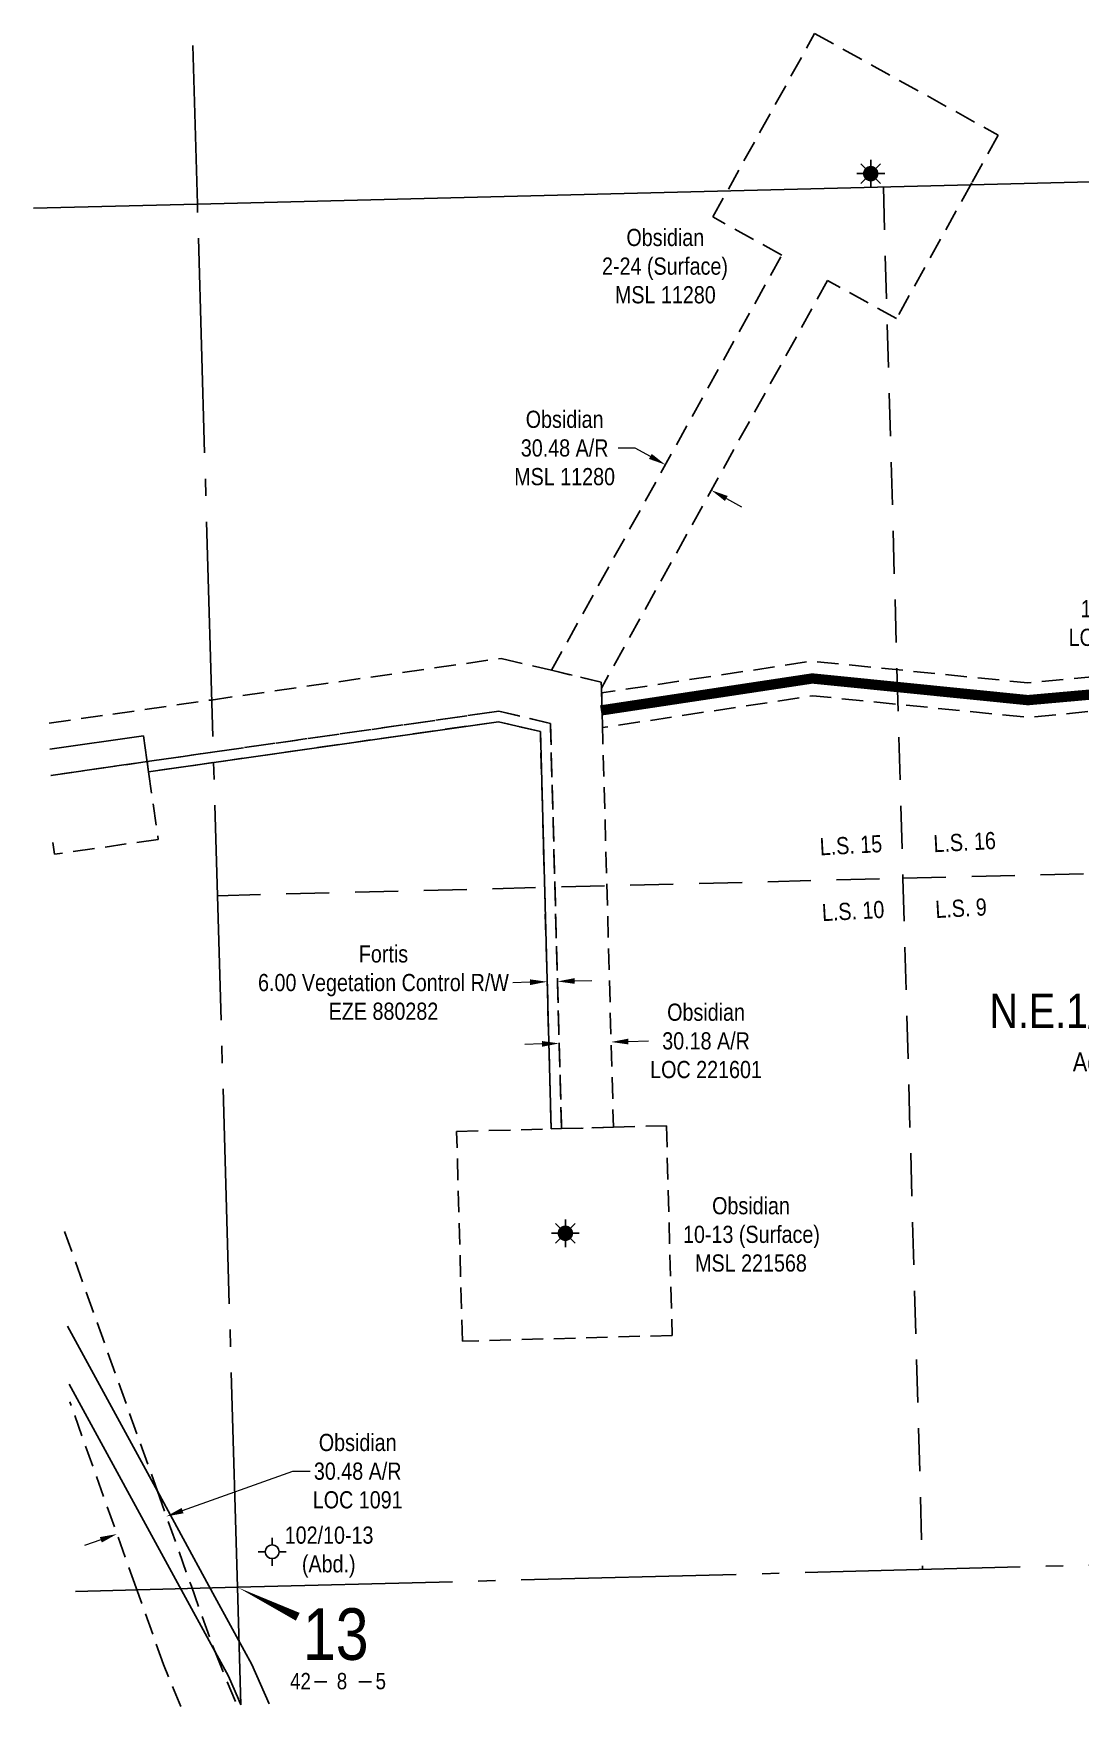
# Model space of a CAD drawing. Extents: x 633854 to 637633, y 5831519 to 5833773.
# Drawn here: x 633854 to 634463, y 5831519 to 5832492 of the extents above; entities that cross this region are included whole.
import ezdxf
from ezdxf.enums import TextEntityAlignment as Align

# ---------------------------------------------------------------- set-up
doc = ezdxf.new("R2010")
doc.units = 0
doc.header["$LTSCALE"] = 5
doc.header["$PDSIZE"] = 0.5
for name, pattern in [('foc-ACCESSROAD', [3.75, 2.5, -1.25]), ('foc-FLOWLINE', [3.75, 2.5, -1.25]), ('foc-LSD', [8, 5, -3]), ('foc-QUARTERLINE', [33, 25, -3, 2, -3])]:
    doc.linetypes.add(name, pattern=pattern)
doc.layers.get('Defpoints').update_dxf_attribs({"color": 9})
for name, color, linetype in [('10', 1, 'Continuous'), ('9', 3, 'Continuous'), ('AS-POWER', 104, 'foc-POWER'), ('AS-ROADS', 254, 'Continuous'), ('C-AR', 13, 'foc-ACCESSROAD'), ('C-RW', 13, 'Continuous'), ('C-SYMBOL', 7, 'Continuous'), ('C-WS', 13, 'foc-ACCESSROAD'), ('C-WS-S', 13, 'Continuous'), ('F-AR', 190, 'foc-ACCESSROAD'), ('F-EZE', 190, 'foc-FLOWLINE'), ('F-WS-S', 190, 'Continuous'), ('L-AREAREQUIRED', 7, 'Continuous'), ('L-SEC', 7, 'Continuous'), ('L-SECLBL', 7, 'Continuous'), ('L-SECQ', 8, 'foc-QUARTERLINE'), ('L-SECTION-LSD', 7, 'foc-LSD')]:
    doc.layers.add(name, color=color, linetype=linetype)
for name, color, linetype, lineweight in [('C-AR-T', 13, 'Continuous', 9), ('C-WS-T', 13, 'Continuous', 9), ('F-AR-T', 190, 'Continuous', 9), ('F-EZE-T', 190, 'Continuous', 9)]:
    doc.layers.add(name, color=color, linetype=linetype, lineweight=lineweight)
doc.styles.add('100L', font='ARIALN.TTF', dxfattribs={"height": 11})
doc.styles.add('175L', font='ARIALN.TTF', dxfattribs={"height": 20})
doc.styles.add('80CG', font='ARIALN.TTF', dxfattribs={"height": 10})
doc.styles.add('80L', font='ARIALN.TTF', dxfattribs={"height": 10})
doc.styles.add('foc-LtypeFont', font='ARIALN.TTF', dxfattribs={"height": 7.35})
doc.styles.add('SIMPLEX', font='ARIALN.TTF')
doc.linetypes.add('foc-POWER', pattern='A,6,-1,["P",foc-LtypeFont,S=0.2,R=0,X=-0.625,Y=-0.75],-1.24,4', length=12.24)
doc.dimstyles.new('Compass 5 000', dxfattribs={"dimscale": 5, "dimtxt": 9, "dimasz": 2, "dimexe": 0.2, "dimexo": 0.0625, "dimgap": 0.5, "dimtad": 0, "dimtih": 1, "dimtoh": 1, "dimzin": 0, "dimdsep": 46, "dimtxsty": '80CG', "dimcen": 0.1, "dimse1": 1, "dimse2": 1, "dimclrd": 256, "dimclrt": 256, "dimaunit": 1, "dimadec": 4, "dimazin": 0, "dimtfac": 0.06, "dimtofl": 0, "dimtmove": 0, "dimatfit": 1, "dimfxl": 0.2, "dimtolj": 1, "dimtzin": 0, "dimlwd": -1, "dimarcsym": 0})

# ---------------------------------------------------------------- blocks, each defined once
blk = doc.blocks.new('L-SECLBL')
at = {"layer": '9', "color": 7}
for p, q in [((-5.08, -27.83), (-12.29, -27.83)), ((20.7, -27.83), (13.5, -27.83))]:
    blk.add_line(p, q, dxfattribs=at)
at = {"layer": '10', "color": 2, "style": 'SIMPLEX'}
blk.add_attdef('SEC', text='', height=30, dxfattribs=at).set_placement((0, 0), align=Align.MIDDLE)
at = {"layer": '10', "color": 5, "style": '80L'}
blk.add_attdef('TWP', text='', height=9.5, dxfattribs=at).set_placement((-14.43, -27.37), align=Align.MIDDLE_RIGHT)
blk.add_attdef('RGE', text='', height=9.5, dxfattribs=at).set_placement((3.62, -27.37), align=Align.MIDDLE_CENTER)
blk.add_attdef('MER', text='', height=9.5, dxfattribs=at).set_placement((23.17, -27.37), align=Align.MIDDLE_LEFT)
blk = doc.blocks.new('*D617')
at = {"layer": 'Defpoints', "color": 0, "transparency": 16777216}
for p in [(634152.75, 5831940.32), (634152.9, 5831934.85), (634158.9, 5831935.02)]:
    blk.add_point(p, dxfattribs=at)
at = {"layer": 'F-EZE-T', "transparency": 16777216}
for p, q in [((634142.76, 5831940.05), (634132.76, 5831939.77)), ((634168.75, 5831940.76), (634178.75, 5831941.03))]:
    blk.add_line(p, q, dxfattribs=at)
for points in [[(634142.71, 5831941.71), (634142.8, 5831938.38), (634152.75, 5831940.32)], [(634168.71, 5831942.42), (634168.8, 5831939.09), (634158.76, 5831940.48)]]:
    blk.add_solid(points, dxfattribs=at)
at = {"layer": 'F-EZE-T', "transparency": 16777216, "insert": (634057.6, 5831939.77), "char_height": 10, "attachment_point": 5, "style": '80CG'}
blk.add_mtext('\\A1;Fortis\\P6.00 Vegetation Control R/W\\PEZE 880282', dxfattribs=at)
blk = doc.blocks.new('*D618')
at = {"layer": 'C-AR-T', "transparency": 16777216}
for p, q in [((633940.84, 5831632.73), (634004.95, 5831655.62)), ((634004.95, 5831655.62), (634014.95, 5831655.62)), ((633893.29, 5831615.74), (633883.87, 5831612.38))]:
    blk.add_line(p, q, dxfattribs=at)
for points in [[(633940.28, 5831634.3), (633941.4, 5831631.16), (633931.43, 5831629.36)], [(633892.73, 5831617.31), (633893.85, 5831614.17), (633902.7, 5831619.11)]]:
    blk.add_solid(points, dxfattribs=at)
at = {"layer": 'Defpoints', "color": 0, "transparency": 16777216}
for p in [(633885.73, 5831757.32), (633857.01, 5831747.07), (633931.43, 5831629.36)]:
    blk.add_point(p, dxfattribs=at)
at = {"layer": 'C-AR-T', "transparency": 16777216, "insert": (634042.62, 5831655.62), "char_height": 10, "attachment_point": 5, "style": '80CG'}
blk.add_mtext('\\A1;Obsidian\\P30.48 A/R\\PLOC 1091', dxfattribs=at)
blk = doc.blocks.new('*D619')
at = {"layer": 'C-AR-T', "transparency": 16777216}
for p, q in [((634199.92, 5831905.54), (634211.58, 5831905.86)), ((634149.74, 5831904.17), (634139.75, 5831903.9))]:
    blk.add_line(p, q, dxfattribs=at)
for points in [[(634149.7, 5831905.84), (634149.79, 5831902.5), (634159.74, 5831904.44)], [(634199.87, 5831907.21), (634199.96, 5831903.88), (634189.92, 5831905.27)]]:
    blk.add_solid(points, dxfattribs=at)
at = {"layer": 'Defpoints', "color": 0, "transparency": 16777216}
for p in [(634188.61, 5831953.22), (634158.43, 5831952.39), (634189.92, 5831905.27)]:
    blk.add_point(p, dxfattribs=at)
at = {"layer": 'C-AR-T', "transparency": 16777216, "insert": (634245.1, 5831905.86), "char_height": 10, "attachment_point": 5, "style": '80CG'}
blk.add_mtext('\\A1;Obsidian\\P30.18 A/R\\PLOC 221601', dxfattribs=at)
blk = doc.blocks.new('*D620')
at = {"layer": 'C-AR-T', "transparency": 16777216}
for p, q in [((634203.99, 5832250.68), (634193.99, 5832250.68)), ((634212.73, 5832245.83), (634203.99, 5832250.68)), ((634256.9, 5832221.35), (634265.65, 5832216.5))]:
    blk.add_line(p, q, dxfattribs=at)
for points in [[(634213.54, 5832247.29), (634211.93, 5832244.37), (634221.48, 5832240.98)], [(634257.71, 5832222.8), (634256.09, 5832219.89), (634248.15, 5832226.19)]]:
    blk.add_solid(points, dxfattribs=at)
at = {"layer": 'Defpoints', "color": 0, "transparency": 16777216}
for p in [(634224.22, 5832245.92), (634221.48, 5832240.98), (634250.89, 5832231.13)]:
    blk.add_point(p, dxfattribs=at)
at = {"layer": 'C-AR-T', "transparency": 16777216, "insert": (634162.9, 5832250.68), "char_height": 10, "attachment_point": 5, "style": '80CG'}
blk.add_mtext('\\A1;Obsidian\\P30.48 A/R\\PMSL 11280', dxfattribs=at)
blk = doc.blocks.new('GABD')
for p, q in [((-0.81, 0), (-1.62, 0)), ((0, 0.81), (0, 1.62)), ((1.62, 0), (0.81, 0)), ((0, -0.81), (0, -1.62))]:
    blk.add_line(p, q)
blk.add_circle((0, 0), 0.8)
blk = doc.blocks.new('GAS')
h = blk.add_hatch(color=255)
h.dxf.hatch_style = 1
edge = h.paths.add_edge_path()
edge.add_arc((0, 0), 0.9, 0, 360)
for p, q in [((-0.81, 0), (-1.62, 0)), ((-0.57, 0.57), (-1.14, 1.14)), ((0, 0.81), (0, 1.62)), ((0.57, 0.57), (1.14, 1.14)), ((1.62, 0), (0.81, 0)), ((-0.57, -0.57), (-1.14, -1.14)), ((0, -0.81), (0, -1.62)), ((1.14, -1.14), (0.57, -0.57))]:
    blk.add_line(p, q)
blk.add_circle((0, 0), 0.8)
blk = doc.blocks.new('*D621')
at = {"layer": 'Defpoints', "color": 0, "transparency": 16777216}
for p in [(634535.76, 5832124.06), (634539.48, 5832124.42), (634541.39, 5832104.52)]:
    blk.add_point(p, dxfattribs=at)
at = {"layer": 'F-AR-T', "transparency": 16777216}
for p, q in [((634532.58, 5832157.21), (634522.58, 5832157.21)), ((634534.8, 5832134.02), (634532.58, 5832157.21)), ((634538.62, 5832094.21), (634539.58, 5832084.25))]:
    blk.add_line(p, q, dxfattribs=at)
for points in [[(634536.46, 5832134.18), (634533.14, 5832133.86), (634535.76, 5832124.06)], [(634540.28, 5832094.36), (634536.96, 5832094.05), (634537.67, 5832104.16)]]:
    blk.add_solid(points, dxfattribs=at)
at = {"layer": 'F-AR-T', "transparency": 16777216, "insert": (634488.31, 5832157.21), "char_height": 10, "attachment_point": 5, "style": '80CG'}
blk.add_mtext('\\A1;Spartan\\P15.00 A/R\\PLOC 991802', dxfattribs=at)

msp = doc.modelspace()

# ---------------------------------------------------------------- linework, layer by layer
at = {"layer": 'AS-POWER', "flags": 128}
msp.add_lwpolyline([(633863.722, 5832075.478), (633918.044, 5832083.272), (633921.041, 5832062.385), (634124.383, 5832091.56), (634148.78, 5832085.768), (634155.092, 5831854.72)], dxfattribs=at)
at = {"layer": 'AS-ROADS', "const_width": 5.998}
msp.add_lwpolyline([(634183.932, 5832098.088), (634306.883, 5832116.687), (634432.21, 5832104.084), (634625.428, 5832121.298)], dxfattribs=at)
at = {"layer": 'C-AR'}
for points in [[(633863.261, 5832090.663), (633957.369, 5832104.165), (634126.051, 5832128.368), (634155.209, 5832121.446), (634184.204, 5832114.563), (634184.301, 5832111.02), (634184.437, 5832106.04), (634184.851, 5832090.916), (634191.276, 5831855.708), (634161.094, 5831854.884), (634154.656, 5832090.544), (634124.66, 5832097.664), (633958.2, 5832073.781), (633920.189, 5832068.328), (633864.183, 5832060.293)], [(633872.233, 5831795.119), (633926.161, 5831644.108), (633945.935, 5831588.736), (633958.272, 5831554.19), (633959.752, 5831550.559), (633972.317, 5831519.725)], [(633939.768, 5831518.781), (633929.775, 5831543.301), (633913.848, 5831587.9), (633875.241, 5831696.007)]]:
    msp.add_lwpolyline(points, dxfattribs=at)
at = {"layer": 'C-RW'}
for points in [[(633873.905, 5831740.045), (633926.161, 5831644.108), (633956.177, 5831589.003), (633972.263, 5831559.471), (633981.139, 5831543.176), (633991.141, 5831520.271)], [(633974.707, 5831519.794), (633973.257, 5831523.116), (633967.429, 5831536.465), (633959.752, 5831550.559), (633939.054, 5831588.557), (633874.929, 5831706.282)]]:
    msp.add_lwpolyline(points, dxfattribs=at)
at = {"layer": 'C-WS'}
for points in [[(634399.577, 5832404.972), (634355.774, 5832325.967), (634315.763, 5832348.148), (634184.301, 5832111.02), (634184.204, 5832114.563), (634155.209, 5832121.446), (634289.09, 5832362.937), (634249.078, 5832385.118), (634258.062, 5832401.317), (634308.23, 5832491.814), (634414.926, 5832432.663), (634399.577, 5832404.972)], [(634155.092, 5831854.72), (634161.094, 5831854.884), (634191.276, 5831855.708), (634222.069, 5831856.549), (634225.401, 5831734.599), (634103.45, 5831731.267), (634100.119, 5831853.218), (634155.092, 5831854.72)]]:
    msp.add_lwpolyline(points, close=True, dxfattribs=at)
msp.add_lwpolyline([(633864.183, 5832060.293), (633920.189, 5832068.328), (633921.041, 5832062.385), (633926.679, 5832023.087), (633866.358, 5832014.431), (633865.365, 5832021.35)], dxfattribs=at)
at = {"layer": 'F-AR', "flags": 128}
msp.add_lwpolyline([(634756.833, 5832050.195), (634756.051, 5832078.53), (634694.01, 5832137.535), (634676.302, 5832137.548), (634432.233, 5832114.128), (634306.632, 5832126.759), (634184.377, 5832108.266), (634184.927, 5832088.128), (634307.135, 5832106.614), (634432.187, 5832094.039), (634677.252, 5832117.554), (634686.015, 5832117.548)], close=True, dxfattribs=at)
at = {"layer": 'F-EZE'}
msp.add_lwpolyline([(634124.66, 5832097.665), (634154.656, 5832090.544), (634161.094, 5831854.884), (634155.093, 5831854.72), (634148.78, 5832085.768), (634124.383, 5832091.56), (633958.365, 5832067.74), (633921.041, 5832062.385), (633920.189, 5832068.328), (633958.2, 5832073.782), (634124.66, 5832097.665)], close=True, dxfattribs=at)
at = {"layer": 'L-SEC'}
for p, q in [((633949.457, 5832392.593), (634746.891, 5832412.441)), ((633854.168, 5832390.221), (633949.457, 5832392.593))]:
    msp.add_line(p, q, dxfattribs=at)
at = {"layer": 'L-SECLBL', "flags": 128}
msp.add_lwpolyline([(633972.772, 5831588.121, 0, 5, 0), (634007.774, 5831571.002, 5, 5, 0)], format="xyseb", dxfattribs=at)
at = {"layer": 'L-SECQ'}
for p, q in [((633949.457, 5832392.593), (633946.782, 5832484.888)), ((633972.772, 5831588.121), (633949.457, 5832392.593)), ((633972.772, 5831588.121), (634769.005, 5831608.804)), ((633878.591, 5831585.674), (633972.772, 5831588.121)), ((633974.752, 5831519.796), (633972.772, 5831588.125))]:
    msp.add_line(p, q, dxfattribs=at)
at = {"layer": 'L-SECTION-LSD'}
for p, q in [((634348.15, 5832402.519), (634359.519, 5832000.491)), ((634359.519, 5832000.491), (634757.924, 5832010.624)), ((633961.115, 5831990.357), (634359.519, 5832000.491)), ((634359.519, 5832000.491), (634370.889, 5831598.462))]:
    msp.add_line(p, q, dxfattribs=at)

# ---------------------------------------------------------------- block references
at = {"layer": 'C-WS-S', "xscale": 4.99999999999998, "yscale": 4.99999999999998, "zscale": 4.99999999999998}
for p in [(634340.83, 5832410.282), (634163.321, 5831794.019)]:
    msp.add_blockref('GAS', p, dxfattribs=at)
at = {"layer": 'F-WS-S', "xscale": 4.99999999999998, "yscale": 4.99999999999998, "zscale": 4.99999999999998}
msp.add_blockref('GABD', (633992.895, 5831608.806), dxfattribs=at)
at = {"layer": 'L-SECLBL'}
msp.add_blockref('L-SECLBL', (634029.849, 5831560.938), dxfattribs=at).add_auto_attribs({'SEC': '13', 'TWP': '42', 'RGE': '8', 'MER': '5'})

# ---------------------------------------------------------------- texts
at = {"layer": 'C-SYMBOL', "color": 3, "style": '175L'}
msp.add_text('N.E.1/4 Sec. 13-42-8-W.5M.', height=20, dxfattribs=at).set_placement((634553.735, 5831907.371), align=Align.BOTTOM_CENTER)
at = {"layer": 'C-WS-T', "char_height": 9.99675, "attachment_point": 1, "style": '80L'}
for s, insert in [('\\pi17.57499;Obsidian\\P\\pi3.39474;2-24 (Surface)\\P\\pi10.90594;MSL 11280', (634181.242, 5832378.175)), ('\\pi17.57499;Obsidian\\P\\pi0.6637;10-13 (Surface)\\P\\pi7.69757;MSL 221568', (634231.055, 5831815.067))]:
    msp.add_mtext_dynamic_manual_height_columns(s, width=78.9693, gutter_width=49.984, heights=[0], dxfattribs=dict(at, insert=insert))
at = {"layer": 'F-WS-S', "insert": (634009.801, 5831623.477), "char_height": 9.99675, "attachment_point": 1, "style": '80L'}
msp.add_mtext_dynamic_manual_height_columns('\\pi-9.60922;102/10-13\\P\\pi0.39435;(Abd.)', width=30.58802, gutter_width=49.984, heights=[0], dxfattribs=at)
at = {"layer": 'L-AREAREQUIRED', "color": 5, "style": '100L'}
msp.add_text('Access Road = 0.105 ha  0.26 Ac.', height=11, dxfattribs=at).set_placement((634553.735, 5831884.871), align=Align.BOTTOM_CENTER)

# ---------------------------------------------------------------- dimensions: what is measured, and where the dimension line sits
at = {"layer": 'C-AR-T'}
dim = msp.add_aligned_dim(p1=(634250.89, 5832231.131), p2=(634224.216, 5832245.919), distance=5.644, text='Obsidian\\P30.48 A/R\\PMSL 11280', dimstyle='Compass 5 000', dxfattribs=at)
dim.commit()
dim.dimension.update_dxf_attribs({"geometry": '*D620', "text_midpoint": (634162.9, 5832250.68)})
for base, p1, p2, angle, text, picture, middle in [((634189.922, 5831905.268), (634158.43, 5831952.391), (634188.613, 5831953.216), 1.564822, 'Obsidian\\P30.18 A/R\\PLOC 221601', '*D619', (634245.098, 5831905.86)), ((633931.426, 5831629.363), (633857.008, 5831747.066), (633885.73, 5831757.323), 19.652349, 'Obsidian\\P30.48 A/R\\PLOC 1091', '*D618', (634042.622, 5831655.621))]:
    dim = msp.add_linear_dim(base=base, p1=p1, p2=p2, angle=angle, text=text, dimstyle='Compass 5 000', dxfattribs=at)
    dim.commit()
    dim.dimension.update_dxf_attribs({"geometry": picture, "text_midpoint": middle, "dimtype": 161})
at = {"layer": 'F-AR-T'}
dim = msp.add_linear_dim(base=(634535.756, 5832124.062), p1=(634541.389, 5832104.517), p2=(634539.479, 5832124.419), angle=95.481045, text='Spartan\\P15.00 A/R\\PLOC 991802', dimstyle='Compass 5 000', dxfattribs=at)
dim.commit()
dim.dimension.update_dxf_attribs({"geometry": '*D621', "text_midpoint": (634488.305, 5832157.207), "dimtype": 161})
at = {"layer": 'F-EZE-T'}
dim = msp.add_aligned_dim(p1=(634158.905, 5831935.015), p2=(634152.903, 5831934.851), distance=-5.471, text='Fortis\\P6.00 Vegetation Control R/W\\PEZE 880282', dimstyle='Compass 5 000', dxfattribs=at)
dim.commit()
dim.dimension.update_dxf_attribs({"geometry": '*D617', "text_midpoint": (634057.605, 5831939.774)})

# ---------------------------------------------------------------- next in the draw order: texts
at = {"layer": 'L-SECTION-LSD', "char_height": 10, "attachment_point": 1, "rotation": 3.103758, "style": '100L', "bg_fill": 3, "box_fill_scale": 1.5, "bg_fill_color": 256, "bg_fill_transparency": 0}
for s, width, insert in [('\\pi1.8458;L.S. 15', 36.85945, (634309.064, 5832023.657)), ('L.S. 16', 36.94144, (634376.996, 5832025.578)), ('\\pi2.02908;L.S. 10', 36.95405, (634310.146, 5831985.388)), ('L.S. 9', 30.52728, (634378.079, 5831987.309))]:
    msp.add_mtext_dynamic_manual_height_columns(s, width=width, gutter_width=55, heights=[0], dxfattribs=dict(at, insert=insert))

doc.saveas('drawing.dxf')
